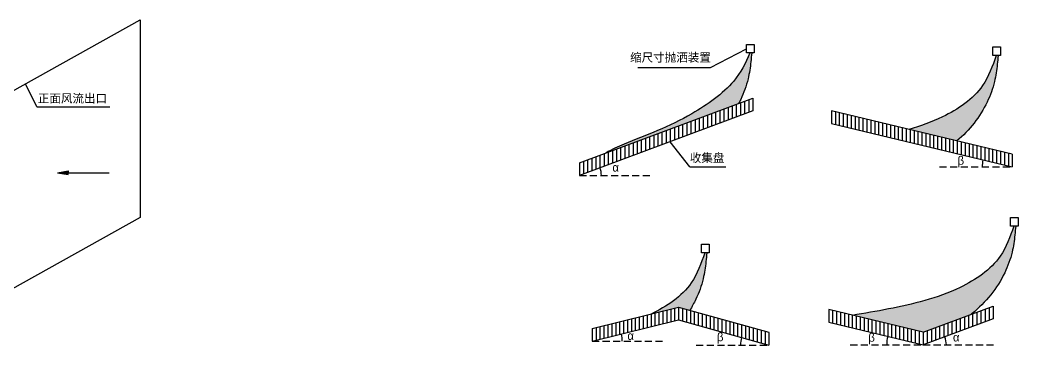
# Model space of a CAD drawing. Header units: millimetres. Extents: x -168 to 2937, y -666 to 1342.
# Drawn here: x 635.8 to 989.7, y 306.8 to 422.2 of the extents above; entities that cross this region are included whole.
import ezdxf

# ---------------------------------------------------------------- set-up
doc = ezdxf.new("R2010")
doc.units = ezdxf.units.MM
doc.linetypes.add('DASHED', pattern=[0.75, 0.5, -0.25])
doc.styles.add('说明', font='', dxfattribs={"height": 3})
doc.styles.get('说明').set_extended_font_data('SimSun')

msp = doc.modelspace()

# ---------------------------------------------------------------- hatches: boundary and pattern name
h = msp.add_hatch(color=151)
edge = h.paths.add_edge_path()
edge.add_spline(control_points=[(890.63, 392.56), (890.88, 393.04), (892.3, 395.85), (894.08, 400.76), (894.89, 406.41), (895.16, 409.49), (895.25, 410.53)], knot_values=[0, 0, 0, 0, 1.61546, 9.384744, 15.561104, 18.674551, 18.674551, 18.674551, 18.674551], degree=3, periodic=0)
edge.add_line((895.25, 410.53), (894.56, 410.53))
edge.add_spline(control_points=[(894.56, 410.53), (893.24, 406.79), (888.49, 398.47), (871.66, 386.46), (855.23, 380.34), (845.67, 376.29), (843.61, 375.07)], knot_values=[0, 0, 0, 0, 11.674336, 29.751895, 56.256195, 63.841273, 63.841273, 63.841273, 63.841273], degree=3, periodic=0)
edge.add_line((843.61, 375.07), (890.63, 392.56))
edge = h.paths.add_edge_path()
edge.add_spline(control_points=[(968.03, 379.28), (972.5, 383.06), (977.88, 389.92), (981.48, 399.83), (982.29, 405.48), (982.56, 408.56), (982.65, 409.6)], knot_values=[0, 0, 0, 0, 17.468165, 25.237449, 31.413809, 34.527256, 34.527256, 34.527256, 34.527256], degree=3, periodic=0)
edge.add_line((982.65, 409.6), (981.96, 409.6))
edge.add_spline(control_points=[(981.96, 409.6), (980.64, 405.86), (977.26, 396.34), (964.72, 388.04), (955.04, 384.54), (951.01, 383.36)], knot_values=[0, 0, 0, 0, 11.674336, 29.751895, 42.368562, 42.368562, 42.368562, 42.368562], degree=3, periodic=0)
edge.add_line((951.01, 383.36), (968.03, 379.28))
edge = h.paths.add_edge_path()
edge.add_spline(control_points=[(973.02, 317.71), (973.17, 317.82), (978.17, 321.79), (984, 329.03), (987.71, 339.27), (988.53, 344.92), (988.79, 348.01), (988.89, 349.04)], knot_values=[0, 0, 0, 0, 0.552471, 19.063603, 26.832886, 33.009247, 36.122693, 36.122693, 36.122693, 36.122693], degree=3, periodic=0)
edge.add_line((988.89, 349.04), (988.2, 349.04))
edge.add_spline(control_points=[(988.2, 349.04), (986.87, 345.31), (983.5, 335.79), (966.84, 324.76), (948.21, 320.34), (935.28, 318.07), (931.03, 317.39)], knot_values=[0, 0, 0, 0, 11.674336, 29.751895, 56.256195, 69.208379, 69.208379, 69.208379, 69.208379], degree=3, periodic=0)
edge.add_line((931.03, 317.39), (956.04, 311.39))
edge.add_line((956.04, 311.39), (973.02, 317.71))
edge = h.paths.add_edge_path()
edge.add_spline(control_points=[(873.28, 319.14), (874.07, 320.41), (876.05, 324.01), (878.16, 329.81), (878.97, 335.46), (879.24, 338.54), (879.33, 339.58)], knot_values=[0, 0, 0, 0, 4.448852, 12.218136, 18.394496, 21.507943, 21.507943, 21.507943, 21.507943], degree=3, periodic=0)
edge.add_line((879.33, 339.58), (878.64, 339.58))
edge.add_spline(control_points=[(878.64, 339.58), (877.31, 335.84), (873.95, 326.34), (865.17, 320.52), (859.64, 317.85)], knot_values=[0, 0, 0, 0, 11.674336, 29.68473, 29.68473, 29.68473, 29.68473], degree=3, periodic=0)
edge.add_line((859.64, 317.85), (869.32, 320.24))
edge.add_line((869.32, 320.24), (873.28, 319.14))
for points in [[(649.12, 368), (652.86, 368), (652.86, 368.67)], [(652.86, 367.33), (649.12, 368), (652.86, 368)]]:
    msp.add_hatch(color=256).paths.add_polyline_path(points)

# ---------------------------------------------------------------- linework, layer by layer
for p, q in [((626.1, 393.06), (678.4, 422.24)), ((880.67, 405.4), (893.36, 412.04)), ((854.89, 405.4), (880.67, 405.4)), ((641.79, 391.44), (637.74, 399.55)), ((834.14, 371.55), (895.67, 394.44)), ((892.74, 393.35), (892.74, 388.84)), ((894.2, 393.89), (894.2, 389.38)), ((895.67, 394.44), (895.67, 389.93)), ((641.79, 391.44), (667.57, 391.44)), ((895.67, 389.93), (834.14, 367.04)), ((882.48, 389.53), (882.48, 385.02)), ((883.95, 390.08), (883.95, 385.57)), ((885.41, 390.62), (885.41, 386.11)), ((886.88, 391.17), (886.88, 386.66)), ((888.34, 391.71), (888.34, 387.2)), ((889.81, 392.26), (889.81, 387.75)), ((891.27, 392.8), (891.27, 388.29)), ((923.54, 389.95), (923.54, 385.44)), ((987.67, 374.56), (923.54, 389.95)), ((924.93, 389.62), (924.93, 385.11)), ((873.69, 386.26), (873.69, 381.75)), ((875.16, 386.81), (875.16, 382.3)), ((876.62, 387.35), (876.62, 382.84)), ((878.09, 387.9), (878.09, 383.39)), ((879.55, 388.44), (879.55, 383.93)), ((881.02, 388.99), (881.02, 384.48)), ((926.33, 389.28), (926.33, 384.77)), ((927.72, 388.95), (927.72, 384.44)), ((929.12, 388.61), (929.12, 384.1)), ((930.51, 388.28), (930.51, 383.77)), ((931.91, 387.95), (931.91, 383.44)), ((933.3, 387.61), (933.3, 383.1)), ((934.69, 387.28), (934.69, 382.77)), ((936.09, 386.94), (936.09, 382.43)), ((937.48, 386.61), (937.48, 382.1)), ((938.88, 386.27), (938.88, 381.76)), ((940.27, 385.94), (940.27, 381.43)), ((863.44, 382.45), (863.44, 377.94)), ((864.9, 382.99), (864.9, 378.48)), ((864.9, 382.99), (864.9, 378.48)), ((866.37, 383.54), (866.37, 379.03)), ((867.83, 384.08), (867.83, 379.57)), ((869.3, 384.63), (869.3, 380.12)), ((870.76, 385.17), (870.76, 380.66)), ((872.23, 385.72), (872.23, 381.21)), ((923.54, 385.44), (987.67, 370.05)), ((941.66, 385.6), (941.66, 381.09)), ((943.06, 385.27), (943.06, 380.76)), ((944.45, 384.93), (944.45, 380.42)), ((945.85, 384.6), (945.85, 380.09)), ((947.24, 384.27), (947.24, 379.76)), ((948.64, 383.93), (948.64, 379.42)), ((950.03, 383.6), (950.03, 379.09)), ((951.42, 383.26), (951.42, 378.75)), ((952.82, 382.93), (952.82, 378.42)), ((954.21, 382.59), (954.21, 378.08)), ((854.65, 379.18), (854.65, 374.67)), ((856.11, 379.72), (856.11, 375.21)), ((857.58, 380.27), (857.58, 375.76)), ((859.04, 380.81), (859.04, 376.3)), ((860.51, 381.36), (860.51, 376.85)), ((861.97, 381.9), (861.97, 377.39)), ((873.35, 370.13), (866.37, 379.03)), ((955.61, 382.26), (955.61, 377.75)), ((957, 381.92), (957, 377.41)), ((958.39, 381.59), (958.39, 377.08)), ((959.79, 381.25), (959.79, 376.74)), ((961.18, 380.92), (961.18, 376.41)), ((962.58, 380.58), (962.58, 376.07)), ((963.97, 380.25), (963.97, 375.74)), ((965.37, 379.92), (965.37, 375.41)), ((966.76, 379.58), (966.76, 375.07)), ((968.15, 379.25), (968.15, 374.74)), ((969.55, 378.91), (969.55, 374.4)), ((844.39, 375.36), (844.39, 370.85)), ((845.86, 375.91), (845.86, 371.4)), ((847.32, 376.45), (847.32, 371.94)), ((848.79, 377), (848.79, 372.49)), ((850.25, 377.54), (850.25, 373.03)), ((851.72, 378.09), (851.72, 373.58)), ((853.18, 378.63), (853.18, 374.12)), ((970.94, 378.58), (970.94, 374.07)), ((972.34, 378.24), (972.34, 373.73)), ((973.73, 377.91), (973.73, 373.4)), ((975.12, 377.57), (975.12, 373.06)), ((976.52, 377.24), (976.52, 372.73)), ((977.91, 376.9), (977.91, 372.39)), ((979.31, 376.57), (979.31, 372.06)), ((980.7, 376.24), (980.7, 371.73)), ((982.1, 375.9), (982.1, 371.39)), ((983.49, 375.57), (983.49, 371.06)), ((984.88, 375.23), (984.88, 370.72)), ((835.6, 372.09), (835.6, 367.58)), ((837.07, 372.64), (837.07, 368.13)), ((838.53, 373.18), (838.53, 368.67)), ((840, 373.73), (840, 369.22)), ((841.46, 374.27), (841.46, 369.76)), ((842.93, 374.82), (842.93, 370.31)), ((986.28, 374.9), (986.28, 370.39)), ((987.67, 374.56), (987.67, 370.05)), ((649.12, 368), (652.86, 368.67)), ((652.86, 368.67), (652.86, 368)), ((834.14, 371.55), (834.14, 367.04)), ((834.14, 371.55), (834.14, 367.04)), ((873.35, 370.13), (886.08, 370.13)), ((649.12, 368), (667.36, 368)), ((649.12, 368), (652.86, 367.33)), ((652.86, 367.33), (652.86, 368)), ((678.4, 352.07), (626.1, 322.9)), ((838.65, 312.67), (869.32, 320.24)), ((863.75, 318.86), (863.75, 314.35)), ((865.14, 319.21), (865.14, 314.7)), ((866.54, 319.55), (866.54, 315.04)), ((867.93, 319.9), (867.93, 315.39)), ((869.32, 320.24), (901.34, 311.36)), ((869.32, 320.24), (869.32, 315.73)), ((870.72, 319.85), (870.72, 315.34)), ((872.11, 319.47), (872.11, 314.96)), ((873.51, 319.08), (873.51, 314.57)), ((874.9, 318.69), (874.9, 314.18)), ((956.04, 311.39), (922.58, 319.42)), ((922.58, 319.42), (922.58, 314.91)), ((923.97, 319.08), (923.97, 314.57)), ((925.37, 318.75), (925.37, 314.24)), ((956.04, 311.39), (980.94, 320.65)), ((976.55, 319.02), (976.55, 314.51)), ((978.01, 319.56), (978.01, 315.05)), ((979.48, 320.11), (979.48, 315.6)), ((980.94, 320.65), (980.94, 316.14)), ((838.65, 308.16), (869.32, 315.73)), ((848.41, 315.08), (848.41, 310.57)), ((849.81, 315.42), (849.81, 310.91)), ((851.2, 315.77), (851.2, 311.26)), ((852.59, 316.11), (852.59, 311.6)), ((853.99, 316.46), (853.99, 311.95)), ((855.38, 316.8), (855.38, 312.29)), ((856.78, 317.14), (856.78, 312.63)), ((858.17, 317.49), (858.17, 312.98)), ((859.56, 317.83), (859.56, 313.32)), ((860.96, 318.18), (860.96, 313.67)), ((862.35, 318.52), (862.35, 314.01)), ((869.32, 315.73), (901.39, 306.83)), ((876.29, 318.31), (876.29, 313.8)), ((877.69, 317.92), (877.69, 313.41)), ((879.08, 317.53), (879.08, 313.02)), ((880.48, 317.15), (880.48, 312.64)), ((881.87, 316.76), (881.87, 312.25)), ((883.27, 316.37), (883.27, 311.86)), ((884.66, 315.99), (884.66, 311.48)), ((886.05, 315.6), (886.05, 311.09)), ((887.45, 315.21), (887.45, 310.7)), ((926.76, 318.41), (926.76, 313.9)), ((928.15, 318.08), (928.15, 313.57)), ((929.55, 317.75), (929.55, 313.24)), ((930.94, 317.41), (930.94, 312.9)), ((932.34, 317.08), (932.34, 312.57)), ((933.73, 316.74), (933.73, 312.23)), ((935.12, 316.41), (935.12, 311.9)), ((936.52, 316.07), (936.52, 311.56)), ((937.91, 315.74), (937.91, 311.23)), ((939.31, 315.4), (939.31, 310.89)), ((940.7, 315.07), (940.7, 310.56)), ((980.94, 316.14), (956.04, 306.88)), ((966.29, 315.2), (966.29, 310.69)), ((967.76, 315.75), (967.76, 311.24)), ((969.22, 316.29), (969.22, 311.78)), ((970.69, 316.84), (970.69, 312.33)), ((972.15, 317.38), (972.15, 312.87)), ((973.62, 317.93), (973.62, 313.42)), ((975.08, 318.47), (975.08, 313.96)), ((838.65, 312.67), (838.65, 308.16)), ((840.05, 313.01), (840.05, 308.5)), ((841.44, 313.36), (841.44, 308.85)), ((842.83, 313.7), (842.83, 309.19)), ((844.23, 314.05), (844.23, 309.54)), ((845.62, 314.39), (845.62, 309.88)), ((847.02, 314.74), (847.02, 310.22)), ((888.84, 314.83), (888.84, 310.32)), ((890.24, 314.44), (890.24, 309.93)), ((891.63, 314.05), (891.63, 309.54)), ((893.02, 313.67), (893.02, 309.16)), ((894.42, 313.28), (894.42, 308.77)), ((895.81, 312.89), (895.81, 308.38)), ((897.21, 312.5), (897.21, 307.99)), ((898.6, 312.12), (898.6, 307.61)), ((900, 311.73), (900, 307.22)), ((922.58, 314.91), (956.04, 306.88)), ((942.09, 314.73), (942.09, 310.22)), ((943.49, 314.4), (943.49, 309.89)), ((944.88, 314.06), (944.88, 309.55)), ((946.28, 313.73), (946.28, 309.22)), ((947.67, 313.4), (947.67, 308.89)), ((949.07, 313.06), (949.07, 308.55)), ((950.46, 312.73), (950.46, 308.22)), ((951.85, 312.39), (951.85, 307.88)), ((953.25, 312.06), (953.25, 307.55)), ((954.64, 311.72), (954.64, 307.21)), ((957.5, 311.93), (957.5, 307.42)), ((958.97, 312.48), (958.97, 307.97)), ((960.43, 313.02), (960.43, 308.51)), ((961.9, 313.57), (961.9, 309.06)), ((963.36, 314.11), (963.36, 309.6)), ((964.83, 314.66), (964.83, 310.15)), ((901.39, 311.34), (901.39, 306.83)), ((956.04, 311.39), (956.04, 306.88)), ((956.04, 311.39), (956.04, 306.88)), ((956.04, 311.39), (956.04, 306.88))]:
    msp.add_line(p, q)
at = {"color": 1, "linetype": 'DASHED', "ltscale": 5}
for p, q in [((961.87, 370.05), (987.67, 370.05)), ((834.14, 367.04), (859.94, 367.04)), ((838.65, 308.16), (864.46, 308.16)), ((875.59, 306.83), (901.39, 306.83)), ((930.23, 306.88), (956.04, 306.88)), ((956.04, 306.88), (981.84, 306.88))]:
    msp.add_line(p, q, dxfattribs=at)
at = {"ltscale": 5}
msp.add_lwpolyline([(678.4, 422.24), (678.4, 352.07)], dxfattribs=at)
for points in [[(893.36, 413.56), (896.08, 413.56), (896.08, 410.53), (893.36, 410.53)], [(980.76, 412.64), (983.48, 412.64), (983.48, 409.6), (980.76, 409.6)], [(986.99, 352.08), (989.71, 352.08), (989.71, 349.04), (986.99, 349.04)], [(877.44, 342.62), (880.16, 342.62), (880.16, 339.58), (877.44, 339.58)]]:
    msp.add_lwpolyline(points, close=True)
at = {"color": 1}
for centre, radius, start, end in [((987.67, 370.05), 10.69, 166.5048, 180), ((834.14, 367.04), 7.82, 0, 20.4064), ((838.65, 308.16), 10.72, 0, 13.8634), ((901.39, 306.83), 10.09, 164.4949, 180), ((956.04, 306.88), 12.9, 166.5048, 180), ((956.04, 306.88), 8.25, 0, 20.4064)]:
    msp.add_arc(centre, radius, start, end, dxfattribs=at)
at = {"color": 150, "lineweight": 30, "ltscale": 5}
for points, knots in [([(894.56, 410.53), (893.24, 406.79), (888.49, 398.47), (871.66, 386.46), (855.23, 380.34), (845.67, 376.29), (843.61, 375.07)], [0, 0, 0, 0, 11.674336, 29.751895, 56.256195, 63.841273, 63.841273, 63.841273, 63.841273]), ([(895.25, 410.53), (895.16, 409.49), (894.89, 406.41), (894.08, 400.76), (892.3, 395.85), (890.88, 393.04), (890.63, 392.56)], [0, 0, 0, 0, 3.113447, 9.289807, 17.05909, 18.674551, 18.674551, 18.674551, 18.674551]), ([(981.96, 409.6), (980.64, 405.86), (977.26, 396.34), (964.72, 388.04), (955.04, 384.54), (951.01, 383.36)], [0, 0, 0, 0, 11.674336, 29.751895, 42.368562, 42.368562, 42.368562, 42.368562]), ([(982.65, 409.6), (982.56, 408.56), (982.29, 405.48), (981.48, 399.83), (977.88, 389.92), (972.5, 383.06), (968.03, 379.28)], [0, 0, 0, 0, 3.113447, 9.289807, 17.05909, 34.527256, 34.527256, 34.527256, 34.527256]), ([(988.2, 349.04), (986.87, 345.31), (983.5, 335.79), (966.84, 324.76), (948.18, 320.33), (935.23, 318.06), (930.94, 317.38)], [0, 0, 0, 0, 11.674336, 29.751895, 56.256195, 69.293787, 69.293787, 69.293787, 69.293787]), ([(988.89, 349.04), (988.79, 348.01), (988.53, 344.92), (987.71, 339.27), (984, 329.03), (978.17, 321.79), (973.17, 317.82), (973.02, 317.71)], [0, 0, 0, 0, 3.113447, 9.289807, 17.05909, 35.570222, 36.122693, 36.122693, 36.122693, 36.122693]), ([(878.64, 339.58), (877.31, 335.84), (873.94, 326.32), (865.13, 320.49), (859.57, 317.82), (859.56, 317.81)], [0, 0, 0, 0, 11.674336, 29.751895, 29.765004, 29.765004, 29.765004, 29.765004]), ([(879.33, 339.58), (879.24, 338.54), (878.97, 335.46), (878.16, 329.81), (876.05, 324.01), (874.07, 320.41), (873.28, 319.14)], [0, 0, 0, 0, 3.113447, 9.289807, 17.05909, 21.507943, 21.507943, 21.507943, 21.507943])]:
    msp.add_open_spline(points, degree=3, knots=knots, dxfattribs=at)

# ---------------------------------------------------------------- texts
at = {"char_height": 3, "attachment_point": 1, "style": '说明'}
for s, insert in [('缩尺寸抛洒装置', (852.13, 410.41)), ('正面风流出口', (642.1, 395.87)), ('收集盘', (873.31, 374.77))]:
    msp.add_mtext_dynamic_manual_height_columns(s, width=32.636, gutter_width=15, heights=[0], dxfattribs=dict(at, insert=insert))
at = {"color": 1, "char_height": 3, "attachment_point": 1, "style": '说明'}
for s, insert in [('{\\fSymbol|b0|i0|c2|p18;b}', (968.27, 373.85)), ('{\\fSymbol|b0|i0|c2|p18;a}', (845.86, 371.4)), ('{\\fSymbol|b0|i0|c2|p18;a}', (851.18, 311.66)), ('{\\fSymbol|b0|i0|c2|p18;b}', (882.96, 311.21)), ('{\\fSymbol|b0|i0|c2|p18;b}', (936.64, 311.04)), ('{\\fSymbol|b0|i0|c2|p18;a}', (966.63, 311.11))]:
    msp.add_mtext_dynamic_manual_height_columns(s, width=32.636, gutter_width=15, heights=[0], dxfattribs=dict(at, insert=insert))

doc.saveas('drawing.dxf')
